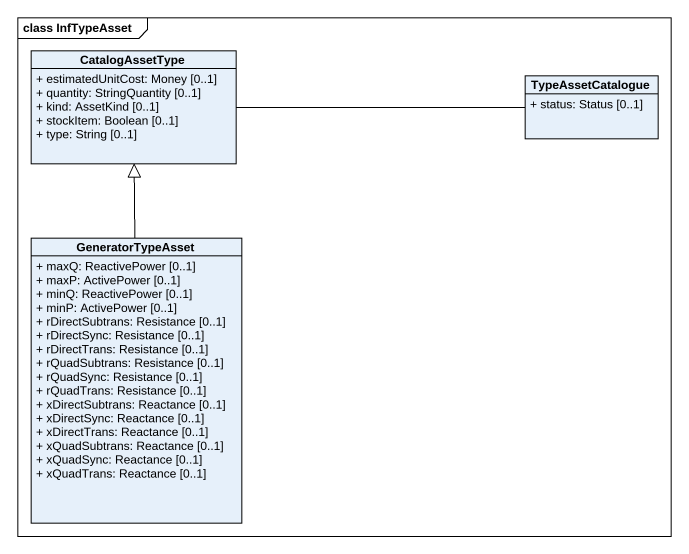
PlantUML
@startuml
mainframe class InfTypeAsset
hide circle
hide empty members
skinparam classAttributeIconSize 0
class CatalogAssetType {
  + estimatedUnitCost: Money [0..1]
  + quantity: StringQuantity [0..1]
  + kind: AssetKind [0..1]
  + stockItem: Boolean [0..1]
  + type: String [0..1]
}
class TypeAssetCatalogue {
  + status: Status [0..1]
}
class GeneratorTypeAsset {
  + maxQ: ReactivePower [0..1]
  + maxP: ActivePower [0..1]
  + minQ: ReactivePower [0..1]
  + minP: ActivePower [0..1]
  + rDirectSubtrans: Resistance [0..1]
  + rDirectSync: Resistance [0..1]
  + rDirectTrans: Resistance [0..1]
  + rQuadSubtrans: Resistance [0..1]
  + rQuadSync: Resistance [0..1]
  + rQuadTrans: Resistance [0..1]
  + xDirectSubtrans: Reactance [0..1]
  + xDirectSync: Reactance [0..1]
  + xDirectTrans: Reactance [0..1]
  + xQuadSubtrans: Reactance [0..1]
  + xQuadSync: Reactance [0..1]
  + xQuadTrans: Reactance [0..1]
}
CatalogAssetType -right- TypeAssetCatalogue
GeneratorTypeAsset -up-|> CatalogAssetType
@enduml
